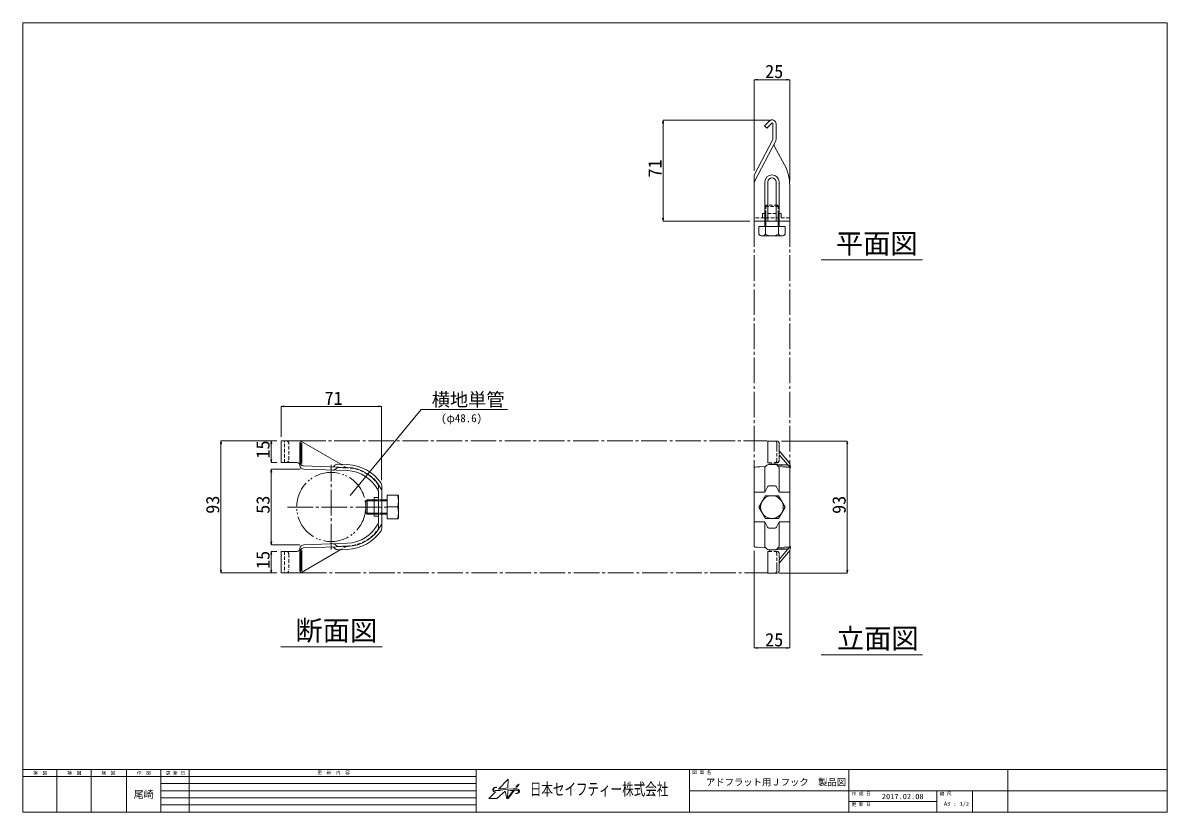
# Model space of a CAD drawing. Units: millimetres, scale not verified. Extents: x -402 to 402, y -278 to 278.
import ezdxf
from ezdxf.enums import TextEntityAlignment as Align

# ---------------------------------------------------------------- set-up
doc = ezdxf.new("R2010")
doc.units = ezdxf.units.MM
doc.header["$LTSCALE"] = 2
for name, pattern in [('CHAIN2', [12, 9, -1, 1, -1]), ('DASHED1', [1.8, 1.2, -0.6]), ('DOUBLE_CHAIN2', [12.8, 9, -1, 0.6, -0.6, 0.6, -1])]:
    doc.linetypes.add(name, pattern=pattern)
for name, color, linetype, lineweight in [('0-0_0', 7, 'Continuous', 9), ('0-3_KANAGU', 7, 'Continuous', 9), ('0-4_SUNPO', 134, 'Continuous', 9), ('0-5_ﾛｺﾞ', 4, 'Continuous', 5), ('0-6_図面枠', 7, 'Continuous', 9)]:
    doc.layers.add(name, color=color, linetype=linetype, lineweight=lineweight)
doc.styles.add('ＭＳ ゴシック', font='')
doc.styles.get('ＭＳ ゴシック').set_extended_font_data('MS Gothic')

msp = doc.modelspace()

# ---------------------------------------------------------------- linework, layer by layer
at = {"layer": '0-0_0'}
for p, q in [((-402.5, 277.5), (-402.5, -277.5)), ((122.617, 208.452), (119.264, 205.098)), ((120.89, 203.472), (119.264, 205.098)), ((124.244, 206.826), (120.89, 203.472)), ((125.097, 206.472), (125.097, 195.558)), ((127.397, 206.472), (127.397, 195.558)), ((125.097, 195.558), (111.997, 170.364)), ((127.138, 194.497), (111.997, 165.378)), ((126.228, 190.578), (133.284, 177.748)), ((111.997, 170.364), (111.997, 138.089)), ((119.497, 165.633), (119.497, 138.089)), ((121.568, 165.633), (121.568, 138.089)), ((127.427, 165.633), (127.427, 138.089)), ((129.497, 165.633), (129.497, 138.089)), ((136.997, 163.291), (136.997, 138.089)), ((136.997, 138.089), (111.997, 138.089)), ((119.497, 138.089), (119.497, 134.389)), ((120.247, 138.089), (120.247, 134.389)), ((128.747, 138.089), (128.747, 134.389)), ((129.497, 138.089), (129.497, 134.389)), ((115.26, 134.389), (115.26, 129.022)), ((133.697, 134.389), (115.297, 134.389)), ((119.879, 134.389), (119.879, 129.022)), ((129.116, 134.389), (129.116, 129.022)), ((133.735, 134.389), (133.735, 129.022)), ((131.426, 127.689), (117.569, 127.689)), ((-172.242, -54.914), (-122.356, 5.729)), ((-220.813, -16.501), (-207.447, -16.501)), ((-220.813, -31.701), (-220.813, -16.501)), ((-207.604, -17.486), (-207.604, -31.625)), ((-206.904, -16.576), (-206.904, -33.123)), ((-178.864, -32.933), (-206.436, -16.775)), ((-206.204, -18.073), (-206.204, -32.267)), ((-220.813, -31.701), (-209.458, -31.701)), ((-205.078, -34.053), (-174.293, -35.088)), ((-204.541, -36.373), (-174.37, -37.387)), ((-184.021, -34.615), (-182.954, -33.616)), ((-180.948, -32.863), (-174.226, -33.089)), ((-149.998, -77.918), (-149.998, -47.903)), ((-152.298, -73.99), (-152.298, -51.83)), ((-146.298, -54.66), (-146.298, -71.16)), ((-146.298, -54.66), (-138.798, -54.66)), ((-138.298, -55.16), (-138.798, -54.66)), ((-138.298, -55.16), (-138.298, -70.66)), ((115.297, -62.98), (119.897, -55.013)), ((119.897, -55.013), (129.097, -55.013)), ((129.097, -55.013), (133.697, -62.98)), ((-161.298, -58.91), (-160.298, -57.91)), ((-161.298, -66.91), (-161.298, -58.91)), ((-161.048, -58.66), (-155.298, -58.66)), ((-160.298, -67.91), (-160.298, -57.91)), ((-160.298, -57.91), (-155.298, -57.91)), ((-155.298, -69.46), (-155.298, -56.36)), ((-155.298, -56.36), (-152.798, -56.36)), ((-149.998, -57.91), (-146.298, -57.91)), ((-149.998, -58.66), (-146.298, -58.66)), ((-146.298, -62.91), (-138.798, -62.91)), ((119.897, -70.947), (115.297, -62.98)), ((133.697, -62.98), (129.097, -70.947)), ((-160.298, -67.91), (-161.298, -66.91)), ((-161.048, -67.16), (-155.298, -67.16)), ((-160.298, -67.91), (-155.298, -67.91)), ((-155.298, -69.46), (-152.798, -69.46)), ((-149.998, -67.16), (-146.298, -67.16)), ((-149.998, -67.91), (-146.298, -67.91)), ((-146.298, -71.16), (-138.798, -71.16)), ((-138.298, -70.66), (-138.798, -71.16)), ((129.097, -70.947), (119.897, -70.947)), ((-204.541, -89.448), (-174.37, -88.433)), ((-220.813, -94.12), (-220.813, -109.32)), ((-220.813, -94.12), (-209.458, -94.12)), ((-207.604, -108.335), (-207.604, -94.196)), ((-206.904, -109.245), (-206.904, -92.698)), ((-178.864, -92.887), (-206.436, -109.045)), ((-206.204, -107.747), (-206.204, -93.553)), ((-205.078, -91.767), (-174.293, -90.732)), ((-184.021, -91.206), (-182.954, -92.204)), ((-180.948, -92.957), (-174.226, -92.731)), ((-220.813, -109.32), (-207.447, -109.32))]:
    msp.add_line(p, q, dxfattribs=at)
at = {"layer": '0-0_0', "linetype": 'DASHED1'}
for p, q in [((120.497, 149.389), (119.497, 148.389)), ((129.497, 148.389), (119.497, 148.389)), ((119.497, 148.389), (119.497, 138.089)), ((120.247, 149.139), (120.247, 138.089)), ((128.498, 149.389), (120.497, 149.389)), ((129.498, 148.389), (128.498, 149.389)), ((128.747, 149.139), (128.747, 138.089)), ((129.497, 148.389), (129.497, 138.089)), ((136.997, 140.389), (111.997, 140.389)), ((120.247, 143.389), (120.247, 138.089)), ((128.747, 143.389), (128.747, 138.089)), ((131.047, 143.389), (131.047, 140.889)), ((-218.513, -31.701), (-218.513, -16.501)), ((-215.381, -29.701), (-215.381, -18.501)), ((-182.451, -36.295), (-181.383, -35.297)), ((-181.025, -35.162), (-174.303, -35.388)), ((-174.693, -35.378), (-178.864, -32.933)), ((-152.298, -47.842), (-152.298, -51.83)), ((-155.298, -57.91), (-149.998, -57.91)), ((-155.298, -57.91), (-149.998, -57.91)), ((-155.298, -58.66), (-150.998, -58.66)), ((-155.298, -67.16), (-150.998, -67.16)), ((-155.298, -67.91), (-149.998, -67.91)), ((-155.298, -67.91), (-149.998, -67.91)), ((-152.298, -77.979), (-152.298, -73.99)), ((-218.513, -94.12), (-218.513, -109.32)), ((-215.381, -96.12), (-215.381, -107.32)), ((-182.451, -89.526), (-181.383, -90.524)), ((-181.025, -90.658), (-174.303, -90.432)), ((-174.693, -90.443), (-178.864, -92.887))]:
    msp.add_line(p, q, dxfattribs=at)
at = {"layer": '0-0_0', "linetype": 'CHAIN2'}
for p, q in [((-185.598, -92.89), (-185.598, -33.193)), ((-216.299, -63), (-146.298, -63))]:
    msp.add_line(p, q, dxfattribs=at)
at = {"layer": '0-0_0', "linetype": 'DASHED1'}
msp.add_lwpolyline([(131.047, 143.389), (117.947, 143.389), (117.947, 140.889)], dxfattribs=at)
at = {"layer": '0-0_0', "linetype": 'DOUBLE_CHAIN2'}
msp.add_circle((-185.598, -62.91), 24.3, dxfattribs=at)
at = {"layer": '0-0_0'}
msp.add_circle((124.497, -62.98), 7.967, dxfattribs=at)
for centre, radius, start, end in [((124.597, 206.472), 2.8, 0, 134.999), ((124.597, 206.472), 0.5, 0, 134.999), ((125.097, 195.558), 2.3, 332.527, 0), ((128.197, 191.661), 2.248, 152.527, 208.811), ((106.997, 163.291), 30, 0, 28.811), ((124.497, 165.633), 5, 0, 180), ((124.497, 165.633), 2.929, 0, 180), ((117.569, 130.356), 2.667, 210.001, 330), ((124.497, 136.356), 8.667, 237.796, 302.204), ((131.426, 130.356), 2.667, 210, 329.999), ((-207.447, -18.501), 2, 59.628, 90), ((-209.458, -34.638), 2.937, 36.605, 90), ((-209.458, -33.581), 1.88, 0.541, 90), ((-204.742, -33.536), 2.836, 180.541, 270), ((-204.742, -31.135), 2.938, 216.605, 263.423), ((-184.363, -34.249), 0.5, 268.074, 313.075), ((-181.042, -35.662), 2.8, 88.075, 133.075), ((-175.227, -62.873), 25.5, 26.211, 88.074), ((-175.227, -62.873), 27.8, 26.319, 88.074), ((-175.227, -62.873), 29.8, 33.958, 88.074), ((-152.998, -47.903), 3, 0, 33.958), ((-152.798, -55.86), 0.5, 270, 0), ((-152.798, -51.83), 0.5, 0, 26.212), ((-152.998, -51.877), 3, 0, 26.319), ((-155.564, -58.785), 17.266, 346.178, 13.822), ((-155.564, -67.035), 17.266, 346.178, 13.822), ((-152.798, -69.96), 0.5, 0, 90), ((-175.227, -62.948), 25.5, 271.926, 333.789), ((-175.227, -62.948), 27.8, 271.926, 333.681), ((-175.227, -62.948), 29.8, 271.926, 326.042), ((-152.798, -73.99), 0.5, 333.789, 0), ((-152.998, -77.918), 3, 326.042, 0), ((-152.998, -73.943), 3, 333.681, 0), ((-209.458, -92.24), 1.88, 270, 359.459), ((-209.458, -91.182), 2.937, 270, 323.395), ((-204.742, -92.284), 2.836, 90, 179.459), ((-204.742, -94.685), 2.938, 96.578, 143.395), ((-184.363, -91.571), 0.5, 46.925, 91.925), ((-181.042, -90.159), 2.8, 226.925, 271.925), ((-207.447, -107.32), 2, 270, 300.372)]:
    msp.add_arc(centre, radius, start, end, dxfattribs=at)
at = {"layer": '0-0_0', "linetype": 'DASHED1'}
for centre, radius, start, end in [((117.447, 140.889), 0.5, 270, 0), ((131.547, 140.889), 0.5, 180, 270), ((-217.381, -18.501), 2, 0, 90), ((-217.381, -29.701), 2, 270, 0), ((-184.363, -34.249), 2.8, 268.075, 313.075), ((-181.042, -35.662), 0.5, 88.075, 133.075), ((-175.227, -62.873), 27.5, 33.828, 88.074), ((-152.798, -47.842), 0.5, 0, 33.828), ((-150.998, -57.66), 1, 270, 0), ((-150.998, -68.16), 1, 0, 90), ((-175.227, -62.948), 27.5, 271.926, 326.172), ((-152.798, -77.979), 0.5, 326.172, 0), ((-217.381, -96.12), 2, 0, 90), ((-184.363, -91.571), 2.8, 46.925, 91.925), ((-181.042, -90.159), 0.5, 226.925, 271.925), ((-217.381, -107.32), 2, 270, 0)]:
    msp.add_arc(centre, radius, start, end, dxfattribs=at)
at = {"layer": '0-3_KANAGU'}
for p, q in [((121.597, -16.57), (128.21, -16.57)), ((121.597, -31.771), (121.597, -16.57)), ((127.997, -18.57), (127.997, -21.492)), ((129.624, -18.57), (129.624, -23.445)), ((136.113, -31.235), (129.624, -23.445)), ((121.597, -31.771), (122.108, -31.771)), ((135.377, -33.113), (129.624, -26.206)), ((111.997, -90.832), (111.997, -35.128)), ((115.927, -34.628), (120.122, -34.372)), ((119.497, -35.399), (119.497, -52.513)), ((120.9, -33.621), (119.803, -34.68)), ((123.882, -32.606), (134.775, -33.31)), ((128.095, -33.621), (129.192, -34.68)), ((128.161, -33.684), (136.366, -34.215)), ((129.051, -34.544), (136.997, -35.057)), ((129.497, -35.399), (129.497, -52.513)), ((136.997, -90.869), (136.997, -35.057)), ((122.846, -48.044), (126.149, -48.044)), ((111.997, -52.513), (119.497, -52.513)), ((121.031, -49.203), (119.497, -52.513)), ((127.964, -49.203), (129.497, -52.513)), ((129.497, -52.513), (136.997, -52.513)), ((111.997, -73.447), (119.497, -73.447)), ((121.031, -76.757), (119.497, -73.447)), ((119.497, -90.561), (119.497, -73.447)), ((122.846, -77.916), (126.149, -77.916)), ((129.497, -90.561), (129.497, -73.447)), ((115.927, -91.332), (120.122, -91.588)), ((120.9, -92.339), (119.803, -91.28)), ((121.597, -94.189), (122.108, -94.189)), ((121.597, -94.189), (121.597, -109.39)), ((123.882, -93.354), (134.775, -92.65)), ((128.095, -92.339), (129.192, -91.28)), ((128.161, -92.276), (136.366, -91.745)), ((129.051, -91.416), (136.997, -90.903)), ((135.377, -92.847), (129.624, -99.754)), ((136.113, -94.725), (129.624, -102.515)), ((127.997, -107.39), (127.997, -104.468)), ((129.624, -107.39), (129.624, -102.515)), ((121.597, -109.39), (128.21, -109.39))]:
    msp.add_line(p, q, dxfattribs=at)
at = {"layer": '0-3_KANAGU', "linetype": 'DASHED1'}
for p, q in [((127.997, -21.492), (127.997, -29.771)), ((129.624, -23.445), (129.624, -29.771)), ((122.108, -31.771), (128.21, -31.771)), ((122.108, -94.189), (128.21, -94.189)), ((127.997, -104.468), (127.997, -96.189)), ((129.624, -102.515), (129.624, -96.189))]:
    msp.add_line(p, q, dxfattribs=at)
at = {"layer": '0-3_KANAGU'}
msp.add_lwpolyline([(127.964, -76.757), (129.497, -73.447), (136.997, -73.447)], dxfattribs=at)
for centre, radius, start, end in [((122.108, -33.009), 1.239, 2.469, 90), ((120.497, -35.399), 1, 134.006, 180), ((122.497, -35.275), 2.3, 93.937, 134.006), ((126.497, -35.275), 2.3, 45.994, 89.995), ((128.497, -35.399), 1, 0, 45.994), ((122.846, -50.044), 2, 90, 155.142), ((126.149, -50.044), 2, 24.858, 90), ((122.846, -75.916), 2, 204.858, 270), ((126.149, -75.916), 2, 270, 335.142), ((120.497, -90.561), 1, 180, 225.994), ((122.497, -90.685), 2.3, 225.994, 266.063), ((122.108, -92.951), 1.239, 270, 357.531), ((126.497, -90.685), 2.3, 270.005, 314.006), ((128.497, -90.561), 1, 314.006, 0)]:
    msp.add_arc(centre, radius, start, end, dxfattribs=at)
for centre, major_axis, ratio, start_param, end_param in [((126.583, -18.57), (0, 2), 0.707001, 4.712389, 6.2831853), ((128.21, -18.57), (0, 2), 0.707001, 4.712389, 6.2831853), ((133.167, -32.904), (3.748, -3.218), 0.663063, 0.0401523, 1.3363299), ((141.997, -35.128), (-30, 0), 0.033603, 5.765587, 6.2831853), ((124.497, -33.048), (-2.929, 0), 0.034045, 3.9608415, 5.5404285), ((135.252, -33.304), (1.746, -1.847), 0.087542, 0, 1.5914235), ((141.997, -90.832), (-30, 0), 0.033604, 6.2831853, 6.8007772), ((124.497, -92.912), (-2.929, 0), 0.034055, 0.7427079, 2.3223852), ((135.252, -92.657), (1.746, 1.847), 0.087549, 4.691762, 6.2831853), ((133.167, -93.056), (3.748, 3.218), 0.663063, 4.9468554, 6.243033), ((126.583, -107.39), (0, 2), 0.707001, 3.1415927, 4.712389), ((128.21, -107.39), (0, 2), 0.707001, 3.1415927, 4.712389)]:
    msp.add_ellipse(centre, major_axis=major_axis, ratio=ratio, start_param=start_param, end_param=end_param, dxfattribs=at)
at = {"layer": '0-3_KANAGU', "linetype": 'DASHED1'}
for centre, start_param, end_param in [((126.583, -29.771), 3.1415927, 4.712389), ((128.21, -29.771), 3.1415927, 4.712389), ((126.583, -96.189), 4.712389, 6.2831853), ((128.21, -96.189), 4.712389, 6.2831853)]:
    msp.add_ellipse(centre, major_axis=(0, 2), ratio=0.707001, start_param=start_param, end_param=end_param, dxfattribs=at)
at = {"layer": '0-4_SUNPO'}
for p, q in [((113.997, 237.88), (111.997, 237.547)), ((111.997, 237.547), (113.997, 237.214)), ((113.997, 237.88), (113.997, 237.214)), ((134.997, 237.88), (136.997, 237.547)), ((134.997, 237.88), (134.997, 237.214)), ((136.997, 237.547), (134.997, 237.214)), ((47.6, 207.059), (47.933, 209.059)), ((47.6, 207.059), (48.266, 207.059)), ((47.933, 209.059), (48.266, 207.059)), ((47.6, 140.089), (47.933, 138.089)), ((47.6, 140.089), (48.266, 140.089)), ((47.933, 138.089), (48.266, 140.089)), ((-218.813, 8.094), (-220.813, 7.761)), ((-218.813, 8.094), (-218.813, 7.428)), ((-152.129, 8.094), (-150.129, 7.761)), ((-152.129, 8.094), (-152.129, 7.428)), ((-220.813, 7.761), (-218.813, 7.428)), ((-150.129, 7.761), (-152.129, 7.428)), ((-263.524, -18.501), (-263.19, -16.501)), ((-263.524, -18.501), (-262.857, -18.501)), ((-263.19, -16.501), (-262.857, -18.501)), ((-228.125, -18.501), (-227.792, -16.501)), ((-228.125, -18.501), (-227.459, -18.501)), ((-227.792, -16.501), (-227.459, -18.501)), ((177.164, -18.57), (177.498, -16.57)), ((177.164, -18.57), (177.831, -18.57)), ((177.498, -16.57), (177.831, -18.57)), ((-228.125, -29.701), (-227.792, -31.701)), ((-228.125, -29.701), (-227.459, -29.701)), ((-227.792, -31.701), (-227.459, -29.701)), ((-228.125, -38.373), (-227.792, -36.373)), ((-228.125, -38.373), (-227.459, -38.373)), ((-227.792, -36.373), (-227.459, -38.373)), ((-228.125, -87.448), (-227.792, -89.448)), ((-228.125, -87.448), (-227.459, -87.448)), ((-227.792, -89.448), (-227.459, -87.448)), ((-228.125, -96.12), (-227.792, -94.12)), ((-228.125, -96.12), (-227.459, -96.12)), ((-227.792, -94.12), (-227.459, -96.12)), ((-263.524, -107.32), (-263.19, -109.32)), ((-263.524, -107.32), (-262.857, -107.32)), ((-263.19, -109.32), (-262.857, -107.32)), ((-228.125, -107.32), (-227.792, -109.32)), ((-228.125, -107.32), (-227.459, -107.32)), ((-227.792, -109.32), (-227.459, -107.32)), ((177.164, -107.39), (177.498, -109.39)), ((177.164, -107.39), (177.831, -107.39)), ((177.498, -109.39), (177.831, -107.39)), ((113.997, -161.755), (111.997, -162.089)), ((111.997, -162.089), (113.997, -162.422)), ((113.997, -161.755), (113.997, -162.422)), ((134.997, -161.755), (136.997, -162.089)), ((134.997, -161.755), (134.997, -162.422)), ((136.997, -162.089), (134.997, -162.422))]:
    msp.add_line(p, q, dxfattribs=at)
at = {"layer": '0-4_SUNPO', "color": 7}
for p, q in [((111.997, 173.364), (111.997, 237.547)), ((134.997, 237.547), (113.997, 237.547)), ((136.997, 166.291), (136.997, 237.547)), ((122.669, 209.059), (47.933, 209.059)), ((47.933, 207.059), (47.933, 140.089)), ((108.997, 138.089), (47.933, 138.089)), ((-220.813, -13.501), (-220.813, 7.761)), ((-152.129, 7.761), (-218.813, 7.761)), ((-150.129, -44.027), (-150.129, 7.761)), ((-223.813, -16.501), (-263.19, -16.501)), ((-263.19, -18.501), (-263.19, -107.32)), ((-223.813, -16.501), (-227.792, -16.501)), ((-227.792, -18.501), (-227.792, -29.701)), ((131.21, -16.57), (177.498, -16.57)), ((177.498, -107.39), (177.498, -18.57)), ((-223.813, -31.701), (-227.792, -31.701)), ((-207.541, -36.373), (-227.792, -36.373)), ((-227.792, -38.373), (-227.792, -87.448)), ((-207.742, -89.448), (-227.792, -89.448)), ((-223.813, -94.12), (-227.792, -94.12)), ((-227.792, -96.12), (-227.792, -107.32)), ((111.997, -93.832), (111.997, -162.089)), ((136.997, -93.869), (136.997, -162.089)), ((-223.813, -109.32), (-263.19, -109.32)), ((-223.813, -109.32), (-227.792, -109.32)), ((129.583, -109.39), (177.498, -109.39)), ((113.997, -162.089), (134.997, -162.089))]:
    msp.add_line(p, q, dxfattribs=at)
at = {"layer": '0-4_SUNPO', "color": 7, "linetype": 'CHAIN2'}
for p, q in [((111.997, 138.089), (111.997, -35.128)), ((136.997, 138.089), (136.997, -35.057)), ((-207.447, -16.501), (121.073, -16.501)), ((-206.904, -109.32), (121.073, -109.32))]:
    msp.add_line(p, q, dxfattribs=at)
at = {"layer": '0-5_ﾛｺﾞ'}
for p, q in [((-69.183, -260.081), (-69.328, -260.073)), ((-61.282, -262.637), (-59.448, -262.379)), ((-55.908, -264.383), (-55.188, -264.381))]:
    msp.add_line(p, q, dxfattribs=at)
for points in [[(-67.96, -261.285), (-61.05, -254.401), (-61.032, -254.45), (-61.22, -260.476), (-62.723, -260.689)], [(-70.002, -263.31), (-74.702, -268.01), (-74.682, -268.016), (-69.096, -268.021), (-68.965, -267.936), (-63.224, -262.747), (-62.108, -268.022), (-61.043, -268.022), (-56.537, -262.075), (-55.8, -262.072)], [(-57.663, -261.123), (-60.811, -261.41), (-62.885, -261.658), (-66.44, -262.173)], [(-57.224, -262.113), (-61.445, -267.688), (-61.282, -262.637)]]:
    msp.add_lwpolyline(points, dxfattribs=at)
msp.add_lwpolyline([(-55.593, -259.923), (-55.007, -260.034), (-53.327, -257.813), (-54.306, -258.23)], close=True, dxfattribs=at)
for centre, radius, start, end in [((-70.853, -261.604), 1.182, 137.3376, 189.71275), ((-71.306, -261.682), 0.722, 189.71275, 211.14694), ((-69.659, -260.686), 2.646, 211.14694, 262.55517), ((-70.398, -262.024), 1.8, 107.54618, 137.3376), ((-70.585, -261.4), 0.935, 114.83245, 184.93336), ((-70.962, -261.433), 0.557, 184.93336, 245.82613), ((-69.09, -257.262), 5.128, 245.82613, 271.56003), ((-68.767, -265.33), 5.265, 94.53365, 114.83245), ((-69.348, -265.343), 5.281, 94.87761, 107.54618), ((-69.513, -263.413), 3.345, 86.83781, 94.87761), ((-69.538, -240.792), 21.605, 271.56003, 278.24678), ((-76.271, -164.917), 96.725, 274.92935, 278.0518), ((-76.271, -164.917), 96.725, 274.92935, 278.0518), ((-52.189, -313.829), 51.96, 95.56117, 98.03149), ((-56.347, -272.762), 11.713, 89.15854, 96.45212), ((-56.252, -266.326), 5.276, 63.69068, 89.15854), ((-56.011, -260.46), 3.924, 271.50312, 302.01879), ((-55.781, -266.965), 4.893, 73.31829, 90.21697), ((-55.195, -261.698), 2.683, 270.14682, 315.9742), ((-54.735, -263.475), 1.25, 36.42787, 73.31829), ((-54.318, -263.167), 0.731, 302.01879, 36.42787), ((-54.634, -263.052), 1.624, 8.17288, 63.69068), ((-53.902, -262.947), 0.885, 315.9742, 8.17288)]:
    msp.add_arc(centre, radius, start, end, dxfattribs=at)
at = {"layer": '0-6_図面枠'}
for p, q in [((402.5, -247.5), (402.5, 277.5)), ((159.087, 110.858), (230.334, 110.858)), ((-122.356, 5.729), (-61.518, 5.729)), ((-221.095, -161.296), (-149.847, -161.296)), ((159.087, -166.826), (230.334, -166.826)), ((-402.5, -247.5), (402.5, -247.5)), ((-378.5, -247.5), (-378.5, -277.5)), ((-354.5, -247.5), (-354.5, -277.5)), ((-329.5, -247.5), (-329.5, -277.5)), ((-305.5, -247.5), (-305.5, -277.5)), ((-285.5, -247.5), (-285.5, -277.5)), ((-83.5, -247.5), (-83.5, -277.5)), ((66.5, -247.5), (66.5, -277.5)), ((178.5, -247.5), (178.5, -277.5)), ((290.5, -247.5), (290.5, -277.5)), ((-402.5, -252.5), (-83.5, -252.5)), ((-305.5, -257.5), (-83.5, -257.5)), ((-305.5, -262.5), (-83.5, -262.5)), ((66.5, -262.5), (402.5, -262.5)), ((240.5, -262.5), (240.5, -277.5)), ((265.5, -262.5), (265.5, -277.5)), ((-305.5, -267.5), (-83.5, -267.5)), ((-305.5, -272.5), (-83.5, -272.5)), ((240.5, -270), (178.5, -270))]:
    msp.add_line(p, q, dxfattribs=at)
for points in [[(-402.5, -277.5), (402.5, -277.5), (402.5, 277.5), (-402.5, 277.5)], [(-402.5, 277.5), (-402.5, -247.5), (402.5, -247.5)]]:
    msp.add_lwpolyline(points, dxfattribs=at)

# ---------------------------------------------------------------- texts
at = {"layer": '0-4_SUNPO', "color": 7, "style": 'ＭＳ ゴシック'}
for s, p in [('25', (119.697, 235.867)), ('71', (-190.271, 6.081)), ('25', (119.697, -163.769))]:
    msp.add_text(s, height=9.384, dxfattribs=at).set_placement(p, align=Align.BOTTOM_LEFT)
for s, p in [('71', (49.613, 168.774)), ('15', (-226.112, -28.901)), ('93', (-261.51, -67.71)), ('53', (-226.112, -67.71)), ('93', (179.178, -67.78)), ('15', (-226.112, -106.52))]:
    msp.add_text(s, height=9.384, rotation=90, dxfattribs=at).set_placement(p, align=Align.BOTTOM_LEFT)
at = {"layer": '0-5_ﾛｺﾞ', "color": 7, "style": 'ＭＳ ゴシック', "width": 0.7}
msp.add_text('日本セイフティー株式会社', height=8.504, dxfattribs=at).set_placement((-45.83, -268.201), align=Align.BOTTOM_LEFT)
at = {"layer": '0-6_図面枠', "style": 'ＭＳ ゴシック'}
for s, height, p in [('平面図', 14.08, (169.386, 111.055)), ('横地単管', 9.384, (-114.842, 5.092)), ('(φ48.6)', 5.63, (-108.254, -4.982)), ('断面図', 14.08, (-210.796, -161.099)), ('立面図', 14.08, (170.087, -166.629)), ('検\u3000図', 2.346, (-395.3, -251.92)), ('検\u3000図', 2.346, (-371.3, -251.92)), ('検\u3000図', 2.346, (-347.3, -251.92)), ('作\u3000図', 2.346, (-322.3, -251.92)), ('更 新 日', 2.346, (-301.9, -251.92)), ('更\u3000新\u3000内\u3000容', 2.346, (-195.395, -251.613)), ('図 面 名', 2.346, (68.5, -251.42)), ('アドフラット用Ｊフック\u3000製品図', 4.692, (78.082, -260.197)), ('尾崎', 5.161, (-324.54, -269.224)), ('作 成 日\u3000', 2.346, (180.5, -266.42)), ('2017.02.08', 3.754, (201.806, -269.501)), ('縮 尺', 2.346, (242.5, -266.42)), ('更 新 日\u3000', 2.346, (180.5, -273.92)), ('A3 : 1/2', 2.815, (245.483, -273.91))]:
    msp.add_text(s, height=height, dxfattribs=at).set_placement(p, align=Align.BOTTOM_LEFT)

doc.saveas('drawing.dxf')
